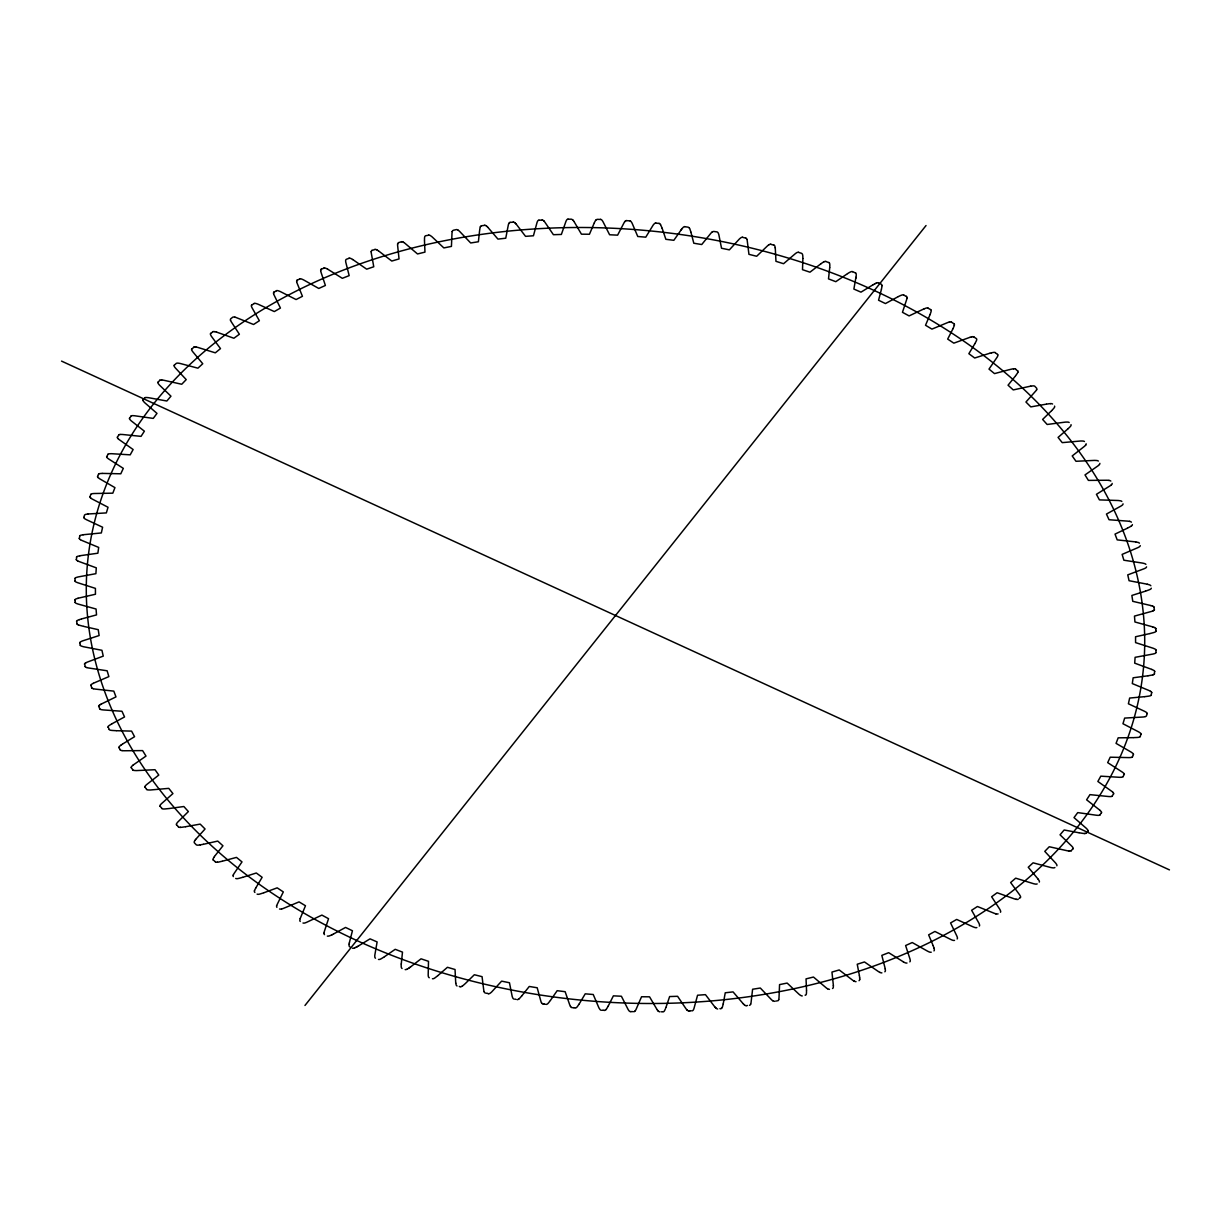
<?xml version="1.0" encoding="UTF-8"?>
<svg xmlns="http://www.w3.org/2000/svg" width="1231" height="1231" viewBox="0 0 1231 1231"><rect width="100%" height="100%" fill="white"/><g stroke="black" fill="none" stroke-linecap="round" stroke-linejoin="round"><path stroke-width="1.5" d="M424.495 240.06L424.51 238.491A19.742 14.372 6 0 1 424.649 237.091L424.664 237.06A2.708 1.97 6 0 1 425.572 235.767L428.742 235.198M424.48 240.368L424.957 252.124L417.524 253.955L404.953 243.292A19.742 14.372 6 0 0 403.445 242.307L403.522 242.276M806.52 990.155L806.043 978.876L813.476 977.045L826.047 987.708A19.742 14.372 6 0 0 827.478 988.724L827.509 988.739M806.52 990.309L806.49 992.509A19.742 14.372 6 0 1 806.351 993.909A2.708 1.97 6 0 1 805.428 995.233L805.105 995.171M74.999 580.847L75.076 578.493M1156.001 650.153L1155.94 652.368M323.968 933.144L323.968 933.113A19.742 14.372 6 0 1 324.245 931.744L328.539 918.695L321.891 915.095L306.734 922.265A19.742 14.372 6 0 1 305.073 922.896A2.708 1.97 6 0 1 302.995 923.004M907.032 297.887L907.032 297.856A19.742 14.372 6 0 1 906.755 299.256L902.461 312.305L909.109 315.905L924.266 308.735M401.26 963.919L402.491 952.117L395.213 949.316L384.518 956.687M829.709 267.712L828.509 278.883L835.787 281.684L847.267 273.821M829.725 267.558L829.832 265.357A19.742 14.372 6 0 0 829.709 263.926A2.708 1.97 6 0 0 828.94 262.511M401.244 964.073L401.183 965.473A19.742 14.372 6 0 0 401.291 967.074A2.708 1.97 6 0 0 402.06 968.489M802.243 995.941A2.708 1.97 6 0 1 800.427 995.233L800.319 995.248A19.742 14.372 6 0 1 798.965 994.186L787.148 983.077L779.562 984.6L778.992 998.187A19.742 14.372 6 0 1 778.761 999.572L778.746 999.572M76.384 559.52L76.645 557.181M1154.616 671.48L1154.355 673.819M371.239 251.724L371.239 251.693A19.742 14.372 6 0 0 371.3 253.14L373.762 266.758L366.684 269.174L352.697 259.495M859.761 979.307L859.761 979.276A19.742 14.372 6 0 0 859.623 977.891M855.899 278.16L855.991 277.39M479.705 229.812L479.967 228.274A19.742 14.372 6 0 1 480.305 226.904L480.336 226.873M479.613 230.428L478.397 241.753L470.688 242.969L459.671 231.459A19.742 14.372 6 0 0 458.394 230.335L458.347 230.32M772.653 1000.68L772.622 1000.665A19.742 14.372 6 0 1 771.329 999.541L760.312 988.031L752.603 989.247L751.033 1002.726A19.742 14.372 6 0 1 750.695 1004.096L750.679 1004.096M79.353 538.362L79.784 536.039M349.127 944.008L349.435 942.469M1151.647 692.638L1151.216 694.961M397.628 243.861L397.628 243.83A19.742 14.372 6 0 0 397.598 245.277L399.044 258.925L391.781 261.049L378.486 250.862M276.621 905.816L276.621 905.785A19.742 14.372 6 0 1 277.16 904.493L283.315 891.921L277.19 887.843L264.003 892.706M954.379 325.215L954.379 325.184A19.742 14.372 6 0 1 953.902 326.554L953.009 328.6M349.466 942.315L352.435 930.774L345.557 927.435L333.77 933.867M881.427 289.285L878.565 300.226L885.443 303.565L898.091 296.717M881.458 289.131L881.873 286.992A19.742 14.372 6 0 0 882.042 285.592L882.027 285.592M723.228 1003.865L725.244 992.786L733.061 991.894L743.247 1003.788M723.197 1004.019L722.659 1006.142A19.742 14.372 6 0 1 722.228 1007.497L722.212 1007.497M83.908 517.42L84.508 515.127A2.708 1.97 6 0 1 86.032 514.312A19.742 14.372 6 0 1 87.909 514.05M1147.092 713.58L1146.492 715.873A2.708 1.97 6 0 1 1144.968 716.688L1144.953 716.765A19.742 14.372 6 0 1 1143.076 717.011L1124.657 718.088L1122.964 723.736L1138.613 731.876A19.742 14.372 6 0 1 1140.106 732.876A2.708 1.97 6 0 1 1141.168 734.215M254.894 892.429L254.74 892.321A2.708 1.97 6 0 1 254.478 890.89L254.402 890.829M90.017 496.77L90.786 494.523M1140.983 734.23L1140.214 736.477M452.254 231.428L452.254 231.397A19.742 14.372 6 0 0 452.008 232.813L451.438 246.4L443.852 247.923L432.035 236.814A19.742 14.372 6 0 0 430.604 235.767A2.708 1.97 6 0 0 428.757 235.059M300.195 918.541L305.473 905.739L299.071 901.892L283.361 908.416A19.742 14.372 6 0 1 281.653 908.97L281.637 908.97M233.305 876.595A2.708 1.97 6 0 1 233.321 875.118L233.244 875.056M930.067 314.551L930.805 312.459A19.742 14.372 6 0 0 931.175 311.104L931.175 311.074A2.708 1.97 6 0 0 930.774 309.566M930.005 314.705L925.527 325.261L931.929 329.108L947.639 322.584A19.742 14.372 6 0 1 949.409 322.076L949.393 322.03M665.556 1008.358L665.925 1007.466M666.094 1007.035L669.633 996.556L677.589 996.294L686.036 1008.835A19.742 14.372 6 0 0 687.144 1010.082L687.098 1010.097M665.263 1009.097L665.079 1009.528A19.742 14.372 6 0 1 664.432 1010.836A2.708 1.97 6 0 1 663.032 1011.913M97.649 476.474L98.588 474.258M1133.351 754.526L1132.412 756.742M1017.806 372.454L1017.791 372.485A19.742 14.372 6 0 1 1017.037 373.732L1015.683 375.624M952.948 328.754L947.685 339.079L953.81 343.157L970.043 337.294M594.327 222.796L594.973 221.503A19.742 14.372 6 0 1 595.712 220.241L595.742 220.211M594.188 223.088L589.449 234.244L581.447 234.182L573.923 221.365M106.82 456.578L107.928 454.408M1124.18 774.422L1123.149 776.453M508.788 223.503L508.803 223.473A19.742 14.372 6 0 0 508.341 224.858L505.756 238.214L497.94 239.106L487.753 227.212M1036.656 389.719L1036.671 389.688A19.742 14.372 6 0 1 1035.794 390.935L1025.946 402.014L1030.809 406.892L1046.35 404.153M255.802 887.936L262.141 877.303L256.31 872.994L242.738 877.318M255.725 888.074L254.971 889.505A19.742 14.372 6 0 0 254.463 890.859M974.906 343.634L968.859 353.697L974.69 358.006L989.447 353.359M974.983 343.495L976.029 341.495A19.742 14.372 6 0 0 976.598 340.171L976.614 340.141A2.708 1.97 6 0 0 976.429 338.633L973.844 336.986M608.222 1006.05L613.392 995.848L621.393 996.233L628.01 1009.282A19.742 14.372 6 0 0 628.856 1010.589L628.887 1010.62A2.708 1.97 6 0 0 630.426 1011.682M608.145 1006.189L606.914 1008.297A19.742 14.372 6 0 1 606.083 1009.528L606.067 1009.528M117.484 437.159L118.745 435.051M1113.516 793.841L1112.332 795.826M997.695 354.405A2.708 1.97 6 0 1 997.679 355.882L997.756 355.944A19.742 14.372 6 0 1 997.095 357.236L989.001 369.1L994.525 373.609L1009.451 369.623M579.309 1003.773L585.233 993.832L593.234 994.51L598.881 1007.774A19.742 14.372 6 0 0 599.728 1009.112A2.708 1.97 6 0 0 601.128 1010.266M579.124 1004.034L577.816 1005.958A19.742 14.372 6 0 1 576.893 1007.143A2.708 1.97 6 0 1 575.262 1008.035M129.594 418.263L131.025 416.201M213.963 857.268L214.933 855.914M1101.406 812.737L1099.975 814.799M215.317 855.376L222.949 845.789L217.749 841.081L203.515 844.266M1015.498 375.901L1008.051 385.211L1013.251 389.919L1030.747 386.134M681.635 229.197L673.834 240.307L665.863 239.306L662.17 228.351M681.235 229.735L682.159 228.535A19.742 14.372 6 0 1 683.174 227.396L683.205 227.366A2.708 1.97 6 0 1 684.882 226.581M550.488 1000.341L557.166 990.693L565.137 991.694L569.815 1005.112A19.742 14.372 6 0 0 570.553 1006.466L570.507 1006.496M550.288 1000.603L548.841 1002.465A19.742 14.372 6 0 1 547.826 1003.604A2.708 1.97 6 0 1 546.118 1004.419M143.135 399.937L144.719 397.952M1087.865 831.063L1086.281 833.048M195.206 840.065L196.268 838.757M635.258 1010.789L635.273 1010.759A19.742 14.372 6 0 0 636.027 1009.497L641.551 996.756L649.553 996.818L657.077 1009.635M304.965 1005.465L926.035 225.535M1085.619 445.222L1085.634 445.191A19.742 14.372 6 0 1 1084.496 446.299L1072.216 455.932L1075.986 461.286L1094.436 460.394A19.742 14.372 6 0 1 1096.406 460.502A2.708 1.97 6 0 1 1098.344 461.056M196.375 838.619L205.054 828.986L200.191 824.108L185.681 826.709M521.759 995.925L529.268 986.462L537.193 987.77L540.886 1001.295A19.742 14.372 6 0 0 541.44 1002.68L541.471 1002.711M521.636 996.048L520.067 997.833A19.742 14.372 6 0 1 518.959 998.941L518.928 998.957M158.06 382.241L159.799 380.333M1072.94 848.759L1071.201 850.667M624.933 221.472L624.948 221.442A19.742 14.372 6 0 0 624.086 222.703L617.608 235.152L609.607 234.767L603.082 221.872A19.742 14.372 6 0 0 602.144 220.411L602.113 220.38A2.708 1.97 6 0 0 600.574 219.318M1051.582 410.692L1042.626 419.432L1047.15 424.48L1065.23 422.125A19.742 14.372 6 0 1 1067.169 422.079A2.708 1.97 6 0 1 1069.17 422.479M1051.705 410.569L1053.336 408.815A19.742 14.372 6 0 0 1054.29 407.63L1054.29 407.599A2.708 1.97 6 0 0 1054.567 406.122M174.34 365.238L176.218 363.407A2.708 1.97 6 0 1 178.11 363.145A19.742 14.372 6 0 1 180.065 363.453L197.914 368.177L202.746 363.745L192.775 351.758A19.742 14.372 6 0 1 191.898 350.45A2.708 1.97 6 0 1 191.713 348.912M1111.47 484.783L1111.439 484.799A19.742 14.372 6 0 1 1110.147 485.783L1096.436 494.308L1099.421 499.894L1118.04 500.494A19.742 14.372 6 0 1 1119.979 500.74A2.708 1.97 6 0 1 1121.841 501.448M1054.905 867.486L1054.782 867.593A2.708 1.97 6 0 1 1052.89 867.855A19.742 14.372 6 0 1 1050.935 867.547L1033.086 862.823L1028.254 867.255L1038.225 879.242M1067.692 429.08L1058.075 437.42L1062.23 442.637L1080.51 441.006A19.742 14.372 6 0 1 1082.48 441.021A2.708 1.97 6 0 1 1084.449 441.514M1067.816 428.973L1069.585 427.28A19.742 14.372 6 0 0 1070.616 426.157L1070.631 426.126A2.708 1.97 6 0 0 1071.016 424.664M465.657 983.246L474.335 974.737L482.06 976.66L483.768 990.309A19.742 14.372 6 0 0 484.122 991.709L484.137 991.74M465.272 983.6L463.425 985.231A19.742 14.372 6 0 1 462.148 986.231L462.117 986.246M191.898 348.958L193.913 347.204M437.974 975.521L447.438 967.289L455.039 969.505L455.732 983.154M437.836 975.629L435.728 977.291A19.742 14.372 6 0 1 434.389 978.245A2.708 1.97 6 0 1 432.45 978.753M210.701 333.463L212.855 331.801M132.963 765.174L145.997 756.08L142.596 750.602L124.039 750.756A19.742 14.372 6 0 1 122.115 750.633L122.115 750.633M1020.022 897.738L1019.222 898.368M712.072 232.044L712.041 232.074A19.742 14.372 6 0 0 710.949 233.167L701.732 244.538L693.807 243.23L690.914 232.182M99.511 705.101L99.542 705.071A19.742 14.372 6 0 1 101.004 704.27M1127.504 528.13L1130.027 526.791A19.742 14.372 6 0 0 1131.458 525.929L1131.489 525.899M1099.852 463.348A2.708 1.97 6 0 1 1099.191 464.718L1099.237 464.795A19.742 14.372 6 0 1 1098.037 465.826L1085.003 474.92L1088.404 480.398L1106.961 480.244A19.742 14.372 6 0 1 1108.885 480.367L1108.931 480.367M409.308 967.781L410.8 966.72M409.754 967.458L408.554 968.305A19.742 14.372 6 0 1 407.138 969.182L407.138 969.182M411.092 966.52L421.033 958.811L428.496 961.319L428.188 974.921A19.742 14.372 6 0 0 428.326 976.337L428.342 976.368A2.708 1.97 6 0 0 429.265 977.753M820.8 263.849L809.967 272.189L802.504 269.681L802.889 258.587M820.954 263.757L822.446 262.695A19.742 14.372 6 0 1 823.862 261.818L823.893 261.803M120.838 745.217L122.361 744.186M122.669 743.986L134.564 736.692L131.579 731.106L116.606 730.722M847.574 273.621L849.005 272.728A19.742 14.372 6 0 1 850.559 271.943A2.708 1.97 6 0 1 852.498 271.559M384.364 956.795L381.995 958.272A19.742 14.372 6 0 1 380.517 959.087A2.708 1.97 6 0 1 378.502 959.441M251.816 305.011L254.217 303.534M768.883 244.754L768.852 244.769A19.742 14.372 6 0 0 767.59 245.769L756.665 256.263L748.94 254.34L747.232 240.691A19.742 14.372 6 0 0 746.878 239.291L746.878 239.291M84.447 664.155A2.708 1.97 6 0 1 85.601 662.986L85.585 662.909M112.098 723.72L124.546 716.934L121.961 711.256L103.358 709.933A19.742 14.372 6 0 1 101.45 709.672L101.404 709.656A2.708 1.97 6 0 1 99.619 708.825M111.775 723.905L110.174 724.874A19.742 14.372 6 0 0 108.805 725.798L108.774 725.828A2.708 1.97 6 0 0 107.974 727.167M356.959 946.777L358.606 945.854M357.452 946.501L356.128 947.224M873.056 284.776L860.977 292.147L853.883 289.07L856.207 275.682A19.742 14.372 6 0 0 856.191 274.251A2.708 1.97 6 0 0 855.53 272.79M873.225 284.684L874.872 283.776M358.76 945.762L370.023 938.853L377.117 941.93L374.793 955.318A19.742 14.372 6 0 0 374.809 956.749A2.708 1.97 6 0 0 375.47 958.21M274.005 292.132L276.529 290.762M100.973 704.209L115.976 696.884L113.806 691.13L95.264 689.083A19.742 14.372 6 0 1 93.371 688.729L93.371 688.729M1127.334 528.222L1115.024 534.116L1117.194 539.87L1135.736 541.917M327.338 936.099A2.708 1.97 6 0 0 329.308 935.852L329.4 935.899A19.742 14.372 6 0 0 331.016 935.206L332.216 934.621M331.708 934.883L333.416 934.037M898.43 296.548L899.984 295.779A19.742 14.372 6 0 1 901.661 295.132A2.708 1.97 6 0 1 903.662 294.901M297.21 280.191L299.825 278.929M93.294 683.282L108.867 676.604L107.128 670.787L88.694 668.002A19.742 14.372 6 0 1 86.816 667.587L86.816 667.587M1153.201 610.791L1153.17 610.822A19.742 14.372 6 0 1 1151.493 611.422L1134.474 616.1L1134.936 621.978L1152.708 626.887M321.322 269.235L324.045 268.096M876.426 283.022L876.472 283.007A19.742 14.372 6 0 0 874.872 283.776M354.528 947.993L354.574 947.978A19.742 14.372 6 0 0 356.128 947.224M349.127 258.264L346.311 259.31A2.708 1.97 6 0 0 345.649 260.618A19.742 14.372 6 0 0 345.742 262.065L349.173 275.621L342.326 278.314L327.692 269.189M1145.646 591.095L1148.461 590.095A19.742 14.372 6 0 0 1150.077 589.418L1150.108 589.403A2.708 1.97 6 0 0 1151.308 588.233M1145.461 591.157L1131.874 595.45L1132.766 601.328L1150.816 605.544M263.634 892.844L260.957 893.706A19.742 14.372 6 0 1 259.202 894.198L259.156 894.198A2.708 1.97 6 0 1 257.094 894.137M372.085 250.416L374.978 249.493M79.507 619.578L81.246 619.039M1153.001 674.834L1152.97 674.85A19.742 14.372 6 0 1 1151.154 675.234L1148.077 675.773M81.631 618.916L96.526 614.9L96.064 609.022L78.292 604.113A19.742 14.372 6 0 1 76.507 603.482L76.476 603.467A2.708 1.97 6 0 1 75.014 602.328M989.832 353.251L991.401 352.82M242.538 877.364L239.599 878.18A19.742 14.372 6 0 1 237.798 878.595A2.708 1.97 6 0 1 235.706 878.457M78.045 598.235L95.449 594.25L95.418 588.387L77.968 582.802A19.742 14.372 6 0 1 76.23 582.109A2.708 1.97 6 0 1 74.829 580.894M401.552 241.799L398.582 242.599A2.708 1.97 6 0 0 397.721 243.846M1149.8 633.596L1135.551 636.75L1135.582 642.613L1153.032 648.198A19.742 14.372 6 0 1 1154.77 648.952A2.708 1.97 6 0 1 1156.171 650.106M1150 633.534L1152.955 632.765A19.742 14.372 6 0 0 1154.678 632.242L1154.724 632.211A2.708 1.97 6 0 0 1156.078 631.149M1009.851 369.531L1011.651 369.115A19.742 14.372 6 0 1 1013.544 368.823M222.549 861.146L236.475 857.392L241.999 861.9L233.905 873.764A19.742 14.372 6 0 0 233.29 875.103M222.149 861.238L219.349 861.885A19.742 14.372 6 0 1 217.518 862.223L217.518 862.223M203.315 844.297L200.253 844.866M971.798 336.817L971.844 336.802A2.708 1.97 6 0 1 973.906 336.863M79.846 555.75L97.865 553.211L98.695 547.426L82.046 540.517A19.742 14.372 6 0 1 80.415 539.701L80.415 539.686M776.638 1000.926L775.869 1001.065M774.714 1001.265L774.514 1001.295A2.708 1.97 6 0 1 772.714 1000.649M1147.877 675.804L1133.136 677.789L1132.305 683.574L1148.954 690.483A19.742 14.372 6 0 1 1150.57 691.36L1150.616 691.33M1046.765 404.091L1048.627 403.814A19.742 14.372 6 0 1 1050.505 403.63M185.481 826.74L182.373 827.186A19.742 14.372 6 0 1 180.495 827.37M481.552 225.765L484.691 225.35M83.108 534.746L101.342 532.946L102.604 527.222L86.432 519.682A19.742 14.372 6 0 1 84.862 518.79A2.708 1.97 6 0 1 83.723 517.451M747.494 1005.496L746.709 1005.604M1144.784 696.654L1147.892 696.254A19.742 14.372 6 0 0 1149.739 695.93L1149.785 695.915A2.708 1.97 6 0 0 1151.37 695.038M1144.568 696.669L1129.658 698.054L1128.396 703.778L1144.568 711.318A19.742 14.372 6 0 1 1146.138 712.21L1146.169 712.226A2.708 1.97 6 0 1 1147.277 713.549M169.339 808.505L183.85 806.52L188.374 811.568L177.664 822.185A19.742 14.372 6 0 0 176.756 823.416A2.708 1.97 6 0 0 176.433 824.878M168.909 808.552L165.77 808.875A19.742 14.372 6 0 1 163.861 808.982A2.708 1.97 6 0 1 161.83 808.521M510.111 222.426L513.281 222.134M87.924 513.989L106.343 512.912L108.036 507.264L92.387 499.124A19.742 14.372 6 0 1 90.863 498.186L90.863 498.17M720.704 1008.589L719.904 1008.666M538.963 220.241L542.163 220.072M691.037 1010.805L690.237 1010.851M689.837 1010.882L689.037 1010.913M1133.52 737.631L1136.705 737.492A19.742 14.372 6 0 0 1138.598 737.323L1138.644 737.307A2.708 1.97 6 0 0 1140.368 736.569M1133.105 737.646L1118.179 737.831L1116.055 743.37L1131.135 752.095A19.742 14.372 6 0 1 1132.566 753.157A2.708 1.97 6 0 1 1133.536 754.511M568.045 219.21L571.276 219.18A2.708 1.97 6 0 1 572.861 220.087M102.188 473.396L120.792 473.797L123.315 468.365L108.851 459.086A19.742 14.372 6 0 1 107.466 458.04A2.708 1.97 6 0 1 106.635 456.578M1050.505 403.63L1050.551 403.63A2.708 1.97 6 0 1 1052.582 404.014M180.449 827.37L180.495 827.37A2.708 1.97 6 0 1 178.418 826.986M662.14 1011.79L661.339 1011.805M659.924 1011.82L659.724 1011.82A2.708 1.97 6 0 1 658.139 1010.913M632.719 1011.62L631.903 1011.605M600.513 219.441L597.281 219.349A2.708 1.97 6 0 0 595.835 220.241M1084.388 833.525L1084.434 833.525A19.742 14.372 6 0 1 1082.464 833.31L1079.295 832.818M631.503 1011.59L630.687 1011.574M116.176 730.706L112.96 730.506A19.742 14.372 6 0 1 111.052 730.322A2.708 1.97 6 0 1 109.159 729.552M626.548 220.641L629.795 220.857M604.236 1010.343L603.436 1010.282M603.036 1010.266L602.221 1010.205M161.692 379.933L161.723 379.933A19.742 14.372 6 0 1 163.631 380.225L181.742 384.257L186.22 379.61L175.402 367.992A19.742 14.372 6 0 1 174.448 366.73L174.433 366.7A2.708 1.97 6 0 1 174.156 365.192M1069.277 851.067L1069.308 851.067A19.742 14.372 6 0 1 1067.369 850.775L1049.258 846.743L1044.78 851.39L1055.598 863.008A19.742 14.372 6 0 1 1056.506 864.316A2.708 1.97 6 0 1 1056.844 865.808M655.8 223.103L659.031 223.442M574.6 1007.835L573.784 1007.743M573.384 1007.712L572.584 1007.62M684.928 226.704L688.129 227.181A2.708 1.97 6 0 1 689.437 228.304M545.071 1004.142L544.271 1004.034M193.836 347.08A2.708 1.97 6 0 1 195.837 347.034L195.914 346.973M543.871 1003.973L543.071 1003.85M1078.864 832.756L1064.153 829.986L1060.045 834.818L1071.662 846.036A19.742 14.372 6 0 1 1072.724 847.267L1072.724 847.297A2.708 1.97 6 0 1 1073.124 848.79M515.958 999.326L514.958 999.141M214.825 331.647L214.871 331.662A19.742 14.372 6 0 1 216.656 332.201M1016.129 899.338L1016.175 899.353A19.742 14.372 6 0 1 1014.298 898.83L997.11 892.752L991.632 896.753L999.834 909.37A19.742 14.372 6 0 1 1000.464 910.755A2.708 1.97 6 0 1 1000.48 912.248M742.493 237.321L745.632 238.045M1129.55 521.344L1129.596 521.344A2.708 1.97 6 0 1 1131.381 522.175M488.322 993.632L487.522 993.448M487.137 993.355L486.353 993.186M234.967 317.152L235.013 317.167A19.742 14.372 6 0 1 236.752 317.783L253.571 324.492L259.372 320.722L252.078 307.842A19.742 14.372 6 0 1 251.493 306.473L251.493 306.473A2.708 1.97 6 0 1 251.647 304.949M1147.338 584.217L1129.073 580.709L1127.75 574.877L1143.861 568.83A19.742 14.372 6 0 0 1145.43 568.091L1145.446 568.076A2.708 1.97 6 0 0 1146.553 566.845M995.987 913.833L996.033 913.848A19.742 14.372 6 0 1 994.186 913.264L977.429 906.508L971.628 910.278L978.922 923.158A19.742 14.372 6 0 1 979.445 924.573A2.708 1.97 6 0 1 979.353 926.051M83.677 626.379L98.234 629.672L99.126 635.55L82.539 640.905A19.742 14.372 6 0 0 80.938 641.643A2.708 1.97 6 0 0 79.692 642.767M83.277 626.271L80.184 625.456A19.742 14.372 6 0 1 78.369 624.902L78.384 624.902M770.744 244.307L773.853 245.154M460.055 986.631L459.286 986.431M798.565 252.386L801.596 253.34A2.708 1.97 6 0 1 802.566 254.632A19.742 14.372 6 0 1 802.812 256.079L802.874 258.279M216.718 332.155L233.89 338.248L239.368 334.247L231.166 321.63A19.742 14.372 6 0 1 230.474 320.275L230.474 320.275M825.832 261.511L828.802 262.588M852.483 271.697L855.391 272.882M1152.616 606.098L1152.662 606.114A19.742 14.372 6 0 0 1150.816 605.606M1151.785 669.418L1134.705 663.155L1135.105 657.323L1152.847 654.061A19.742 14.372 6 0 0 1154.616 653.599L1154.647 653.584A2.708 1.97 6 0 0 1156.094 652.584M878.442 282.868L881.258 284.176A2.708 1.97 6 0 1 881.935 285.546M1154.478 627.518L1154.524 627.533A2.708 1.97 6 0 1 1155.986 628.672M61.55 361.114L1169.45 869.886M879.903 972.413L879.857 972.398A19.742 14.372 6 0 1 878.303 971.49L864.47 961.95L857.238 964.242L859.392 975.506M350.081 946.993L349.742 946.824A2.708 1.97 6 0 1 349.065 945.454A19.742 14.372 6 0 1 349.204 944.039M903.631 295.04L906.37 296.44M376.948 249.893L376.978 249.908A19.742 14.372 6 0 1 378.409 250.893M854.022 981.092L854.052 981.107A19.742 14.372 6 0 1 852.529 980.138L839.219 969.951L831.956 972.075L833.402 985.723M927.974 308.135L930.605 309.627M903.308 961.811L888.674 952.686L881.827 955.379L885.274 968.935M77.507 560.797L77.538 560.813A19.742 14.372 6 0 0 79.215 561.582L96.295 567.845L95.895 573.677L78.153 576.939A19.742 14.372 6 0 0 76.384 577.462A2.708 1.97 6 0 0 74.906 578.416M951.394 322.137L953.933 323.738M995.233 352.666L997.525 354.451M484.722 225.211A2.708 1.97 6 0 1 486.445 226.073L486.553 226.058M744.447 1004.942L744.478 1004.973A2.708 1.97 6 0 0 746.278 1005.789M1015.498 369.115L1017.668 370.977M215.502 861.885L213.332 860.023M515.066 222.888L515.097 222.919A19.742 14.372 6 0 1 516.128 224.119M1099.745 810.106L1086.619 799.811L1089.958 794.641L1108.531 796.519A19.742 14.372 6 0 0 1110.454 796.58L1110.5 796.58A2.708 1.97 6 0 0 1112.378 796.057M715.903 1008.081L715.934 1008.112A19.742 14.372 6 0 1 714.872 1006.881M543.902 220.903L543.933 220.918A19.742 14.372 6 0 1 544.871 222.165L553.411 234.706L561.367 234.444L565.921 221.472A19.742 14.372 6 0 1 566.568 220.164L566.583 220.149A2.708 1.97 6 0 1 567.968 219.087M178.526 826.863L176.618 824.862M1123.211 776.684A2.708 1.97 6 0 1 1121.364 777.207L1121.333 777.284A19.742 14.372 6 0 1 1119.41 777.3L1100.806 776.161L1097.867 781.47L1111.67 791.271A19.742 14.372 6 0 1 1112.978 792.364L1112.993 792.395M118.007 438.605L118.022 438.621A19.742 14.372 6 0 0 119.33 439.729L133.133 449.53L130.194 454.839L111.59 453.7A19.742 14.372 6 0 0 109.636 453.777A2.708 1.97 6 0 0 107.789 454.316M572.954 220.057L572.969 220.087A19.742 14.372 6 0 1 573.831 221.365M658.031 1010.913L658.046 1010.943A19.742 14.372 6 0 1 657.169 1009.635M161.923 808.398L160.168 806.336M516.204 224.119L525.545 236.352L533.438 235.767L537.008 222.58A19.742 14.372 6 0 1 537.562 221.257L537.578 221.226A2.708 1.97 6 0 1 538.87 220.118M714.796 1006.881L705.455 994.648L697.562 995.233L693.992 1008.42A19.742 14.372 6 0 1 693.438 1009.743A2.708 1.97 6 0 1 692.13 1010.882M146.674 789.379L145.058 787.24M132.779 769.837L131.332 767.652M660.493 224.504L660.524 224.534A19.742 14.372 6 0 1 661.093 225.889L662.109 228.197M120.315 749.848L119.022 747.617M689.529 228.289L689.545 228.32A19.742 14.372 6 0 1 690.114 229.705L690.822 231.859M109.22 729.321L108.174 727.182M99.757 708.733L98.803 706.44M933.098 945.531L928.636 934.852L934.914 931.452L950.701 939.438A19.742 14.372 6 0 0 952.425 940.161L952.471 940.161A2.708 1.97 6 0 0 954.517 940.376M933.206 945.839L933.96 947.993M91.74 687.744L90.956 685.405M85.262 666.54L84.631 664.186M80.323 645.182L79.877 642.813M273.574 293.532L273.574 293.563A19.742 14.372 6 0 0 274.051 294.948L280.422 308.058L274.328 311.566L258.033 304.195A19.742 14.372 6 0 0 256.202 303.58A2.708 1.97 6 0 0 254.155 303.411M859.407 975.66L859.7 977.86M1154.032 607.252L1154.309 609.622M76.968 623.748L76.707 621.517M775.268 247.846L775.961 261.326L783.562 263.711L795.272 253.709A19.742 14.372 6 0 1 796.611 252.755L796.657 252.74A2.708 1.97 6 0 1 798.55 252.247M296.656 281.576L296.656 281.607A19.742 14.372 6 0 0 297.04 283.007L302.441 296.302L296.086 299.548L280.299 291.562A19.742 14.372 6 0 0 278.514 290.885A2.708 1.97 6 0 0 276.483 290.624M1155.801 628.718L1155.909 631.088M75.199 602.282L75.091 599.912M320.675 270.589L320.675 270.62A19.742 14.372 6 0 0 320.952 272.036L325.384 285.469L318.767 288.454L303.534 279.883A19.742 14.372 6 0 0 301.795 279.129A2.708 1.97 6 0 0 299.779 278.791M823.954 261.849A2.708 1.97 6 0 1 825.832 261.372M775.176 247.831A19.742 14.372 6 0 0 774.93 246.415A2.708 1.97 6 0 0 773.976 245.046M768.96 244.8A2.708 1.97 6 0 1 770.729 244.169M745.74 237.937A2.708 1.97 6 0 1 746.771 239.26M742.462 237.198A2.708 1.97 6 0 0 740.739 237.891A19.742 14.372 6 0 0 739.446 238.922L729.368 249.862L721.535 248.247L718.827 234.644A19.742 14.372 6 0 0 718.288 233.228A2.708 1.97 6 0 0 717.134 231.936L713.857 231.459A2.708 1.97 6 0 0 712.149 232.09M659.108 223.334A2.708 1.97 6 0 1 660.416 224.519M655.738 222.965A2.708 1.97 6 0 0 654.215 223.873A19.742 14.372 6 0 0 653.184 225.042L645.767 237.168L637.766 236.49L632.119 223.226A19.742 14.372 6 0 0 631.272 221.888A2.708 1.97 6 0 0 629.872 220.734M625.04 221.472A2.708 1.97 6 0 1 626.487 220.518M542.225 219.949A2.708 1.97 6 0 1 543.825 220.918M513.327 221.995A2.708 1.97 6 0 1 514.989 222.919M508.88 223.488A2.708 1.97 6 0 1 510.003 222.319M486.476 226.058A19.742 14.372 6 0 1 487.676 227.227M480.413 226.889A2.708 1.97 6 0 1 481.444 225.658M458.286 230.351A2.708 1.97 6 0 0 456.501 229.566L453.393 230.259A2.708 1.97 6 0 0 452.346 231.413M401.552 241.661A2.708 1.97 6 0 1 403.414 242.307M374.978 249.354A2.708 1.97 6 0 1 376.886 249.939M371.331 251.693A2.708 1.97 6 0 1 371.947 250.324M352.635 259.526A19.742 14.372 6 0 0 351.081 258.618A2.708 1.97 6 0 0 349.112 258.125M327.631 269.22A19.742 14.372 6 0 0 326.015 268.373A2.708 1.97 6 0 0 324.015 267.958M320.768 270.589A2.708 1.97 6 0 1 321.168 269.158M296.748 281.56A2.708 1.97 6 0 1 297.04 280.114M273.651 293.517A2.708 1.97 6 0 1 273.851 292.055M234.936 317.213A2.708 1.97 6 0 0 232.905 317.106L230.705 318.798A2.708 1.97 6 0 0 230.551 320.229M212.778 331.678A2.708 1.97 6 0 1 214.794 331.708M210.532 333.416A2.708 1.97 6 0 0 210.67 334.894A19.742 14.372 6 0 0 211.378 336.278L220.487 348.604L215.317 352.835L197.776 347.404A19.742 14.372 6 0 0 195.867 347.019M159.691 380.21A2.708 1.97 6 0 1 161.676 379.994M157.876 382.21A2.708 1.97 6 0 0 158.337 383.672A19.742 14.372 6 0 0 159.338 384.964L170.955 396.182L166.847 401.014L148.536 397.69A19.742 14.372 6 0 0 146.581 397.521A2.708 1.97 6 0 0 144.612 397.828M142.95 399.906A2.708 1.97 6 0 0 143.519 401.352A19.742 14.372 6 0 0 144.612 402.614L156.983 413.385L153.26 418.402L134.794 415.786A19.742 14.372 6 0 0 132.871 415.647A2.708 1.97 6 0 0 130.901 416.093M129.409 418.248A2.708 1.97 6 0 0 130.086 419.663A19.742 14.372 6 0 0 131.255 420.879L144.381 431.189L141.042 436.359L122.469 434.481A19.742 14.372 6 0 0 120.515 434.466L120.5 434.42A2.708 1.97 6 0 0 118.622 434.943M118.068 438.559A2.708 1.97 6 0 1 117.284 437.159M102.158 473.458A19.742 14.372 6 0 0 100.25 473.55A2.708 1.97 6 0 0 98.449 474.166M97.464 476.489A2.708 1.97 6 0 0 98.449 477.828L98.418 477.905A19.742 14.372 6 0 0 99.865 478.905L114.945 487.63L112.821 493.169L94.295 493.508A19.742 14.372 6 0 0 92.402 493.677A2.708 1.97 6 0 0 90.632 494.431M90.894 498.093A2.708 1.97 6 0 1 89.832 496.785M83.093 534.808A19.742 14.372 6 0 0 81.246 535.131A2.708 1.97 6 0 0 79.63 535.962M80.43 539.609A2.708 1.97 6 0 1 79.184 538.393M79.846 555.827A19.742 14.372 6 0 0 78.03 556.212A2.708 1.97 6 0 0 76.476 557.104M77.538 560.736A2.708 1.97 6 0 1 76.214 559.566M78.045 598.297A19.742 14.372 6 0 0 76.322 598.82A2.708 1.97 6 0 0 74.922 599.851M79.523 619.639A19.742 14.372 6 0 0 77.83 620.239A2.708 1.97 6 0 0 76.522 621.316M78.369 624.825A2.708 1.97 6 0 1 76.799 623.794M80.169 645.244A2.708 1.97 6 0 0 81.8 646.213A19.742 14.372 6 0 0 83.662 646.767L101.927 650.291L103.25 656.123L87.139 662.17A19.742 14.372 6 0 0 85.601 662.97M86.785 667.51A2.708 1.97 6 0 1 85.108 666.617M93.325 683.343A19.742 14.372 6 0 0 91.817 684.144A2.708 1.97 6 0 0 90.755 685.375M93.341 688.652A2.708 1.97 6 0 1 91.586 687.821M98.618 706.409A2.708 1.97 6 0 1 99.573 705.148M120.884 745.263A19.742 14.372 6 0 0 119.592 746.248A2.708 1.97 6 0 0 118.838 747.602M122.069 750.556A2.708 1.97 6 0 1 120.176 749.941M133.01 765.236A19.742 14.372 6 0 0 131.794 766.267A2.708 1.97 6 0 0 131.148 767.652M132.656 769.944A2.708 1.97 6 0 0 134.579 770.483A19.742 14.372 6 0 0 136.564 770.591L155.014 769.714L158.784 775.068L146.504 784.701A19.742 14.372 6 0 0 145.412 785.824A2.708 1.97 6 0 0 144.873 787.24M146.551 789.486A2.708 1.97 6 0 0 148.505 789.948A19.742 14.372 6 0 0 150.474 789.979L168.77 788.363L172.925 793.58L161.415 803.72A19.742 14.372 6 0 0 160.384 804.843L160.369 804.874A2.708 1.97 6 0 0 159.984 806.336M200.253 844.866A19.742 14.372 6 0 1 198.391 845.128A2.708 1.97 6 0 1 196.298 844.835L194.36 842.773A2.708 1.97 6 0 1 194.406 841.342A19.742 14.372 6 0 1 195.252 840.111M214.025 857.315A19.742 14.372 6 0 0 213.255 858.561A2.708 1.97 6 0 0 213.148 860.054M217.441 862.162A2.708 1.97 6 0 1 215.425 862.008M276.898 907.324A2.708 1.97 6 0 1 276.698 905.847M281.56 908.909A2.708 1.97 6 0 1 279.545 909.001M300.272 918.572A19.742 14.372 6 0 0 299.887 919.942A2.708 1.97 6 0 0 300.226 921.434M324.476 934.637A2.708 1.97 6 0 1 324.061 933.175M354.482 947.947A2.708 1.97 6 0 1 352.543 948.255M407.046 969.151A2.708 1.97 6 0 1 405.168 969.628M455.824 983.169A19.742 14.372 6 0 0 456.07 984.585A2.708 1.97 6 0 0 457.024 985.954M462.04 986.2A2.708 1.97 6 0 1 460.271 986.831M485.26 993.063A2.708 1.97 6 0 1 484.229 991.74M488.538 993.802A2.708 1.97 6 0 0 490.261 993.109A19.742 14.372 6 0 0 491.554 992.078L501.632 981.138L509.465 982.753L512.173 996.356A19.742 14.372 6 0 0 512.712 997.772A2.708 1.97 6 0 0 513.866 999.064M518.851 998.91A2.708 1.97 6 0 1 517.189 999.68M542.763 1003.942A2.708 1.97 6 0 1 541.563 1002.696M571.892 1007.666A2.708 1.97 6 0 1 570.584 1006.481M605.96 1009.528A2.708 1.97 6 0 1 604.513 1010.482M635.165 1010.759A2.708 1.97 6 0 1 633.811 1011.774M688.775 1011.051A2.708 1.97 6 0 1 687.175 1010.082M717.673 1009.005A2.708 1.97 6 0 1 716.011 1008.081M722.12 1007.512A2.708 1.97 6 0 1 720.997 1008.681M744.524 1004.942A19.742 14.372 6 0 1 743.324 1003.773M750.587 1004.111A2.708 1.97 6 0 1 749.556 1005.342M778.654 999.587A2.708 1.97 6 0 1 777.73 1000.865M833.325 985.739A19.742 14.372 6 0 1 833.31 987.154A2.708 1.97 6 0 1 832.556 988.508M829.448 989.339A2.708 1.97 6 0 1 827.586 988.693M885.197 968.966A19.742 14.372 6 0 1 885.381 970.367A2.708 1.97 6 0 1 884.843 971.782M856.022 981.646A2.708 1.97 6 0 1 854.114 981.061M859.669 979.307A2.708 1.97 6 0 1 859.053 980.676M881.888 972.875A2.708 1.97 6 0 1 879.95 972.367M903.308 961.811A19.742 14.372 6 0 0 904.923 962.657L904.954 962.673A2.708 1.97 6 0 0 906.985 963.042M933.898 948.024A19.742 14.372 6 0 1 934.283 949.424A2.708 1.97 6 0 1 933.96 950.886M909.832 961.842A2.708 1.97 6 0 0 910.232 960.411A19.742 14.372 6 0 0 909.971 958.995L905.616 945.531L912.233 942.546L927.466 951.117A19.742 14.372 6 0 0 929.128 951.902L929.174 951.917A2.708 1.97 6 0 0 931.221 952.209M957.149 938.945A2.708 1.97 6 0 0 957.349 937.483A19.742 14.372 6 0 0 956.872 936.083L950.578 922.942L956.672 919.434L972.967 926.805A19.742 14.372 6 0 0 974.737 927.451L974.783 927.466A2.708 1.97 6 0 0 976.845 927.589M998.095 913.894A2.708 1.97 6 0 1 996.064 913.787M1038.179 879.288A19.742 14.372 6 0 1 1039.056 880.58A2.708 1.97 6 0 1 1039.287 882.088M1018.222 899.322A2.708 1.97 6 0 1 1016.206 899.292M1020.468 897.584A2.708 1.97 6 0 0 1020.33 896.106A19.742 14.372 6 0 0 1019.56 894.768L1010.636 882.535L1015.683 878.165L1033.224 883.596A19.742 14.372 6 0 0 1035.086 884.027L1035.133 884.027A2.708 1.97 6 0 0 1037.164 883.92M1071.309 850.79A2.708 1.97 6 0 1 1069.324 851.006M1099.698 810.167A19.742 14.372 6 0 1 1100.929 811.306A2.708 1.97 6 0 1 1101.591 812.752M1086.388 833.172A2.708 1.97 6 0 1 1084.449 833.464M1088.05 831.094A2.708 1.97 6 0 0 1087.481 829.648A19.742 14.372 6 0 0 1086.388 828.386L1074.017 817.615L1077.741 812.598L1096.206 815.214A19.742 14.372 6 0 0 1098.129 815.353L1098.175 815.337A2.708 1.97 6 0 0 1100.099 814.907M1112.932 792.441A2.708 1.97 6 0 1 1113.716 793.841M1124.365 774.422A2.708 1.97 6 0 0 1123.488 773.037A19.742 14.372 6 0 0 1122.118 771.975L1107.685 762.635L1110.208 757.203L1128.812 757.604A19.742 14.372 6 0 0 1130.72 757.511L1130.766 757.496A2.708 1.97 6 0 0 1132.551 756.834M1151.77 669.479A19.742 14.372 6 0 1 1153.462 670.233A2.708 1.97 6 0 1 1154.786 671.434M1150.57 691.391A2.708 1.97 6 0 1 1151.816 692.607M1154.524 673.896A2.708 1.97 6 0 1 1152.97 674.773M1152.708 626.948A19.742 14.372 6 0 1 1154.493 627.579M1147.354 584.279A19.742 14.372 6 0 1 1149.2 584.771A2.708 1.97 6 0 1 1150.831 585.756M1154.478 609.684A2.708 1.97 6 0 1 1153.155 610.73M1152.631 606.175A2.708 1.97 6 0 1 1154.201 607.206M1135.751 541.994A19.742 14.372 6 0 1 1137.644 542.332A2.708 1.97 6 0 1 1139.414 543.179M1145.892 564.383A2.708 1.97 6 0 0 1144.215 563.49A19.742 14.372 6 0 0 1142.322 563.059L1123.872 560.213L1122.133 554.396L1137.706 547.718A19.742 14.372 6 0 0 1139.214 546.918L1139.229 546.887A2.708 1.97 6 0 0 1140.245 545.625M1129.566 521.39A19.742 14.372 6 0 0 1127.658 521.128L1109.039 519.744L1106.454 514.066L1120.825 506.126A19.742 14.372 6 0 0 1122.195 505.202L1122.226 505.172A2.708 1.97 6 0 0 1123.026 503.833M1132.382 524.591A2.708 1.97 6 0 1 1131.427 525.852M1112.162 483.398A2.708 1.97 6 0 1 1111.408 484.737M1108.931 480.444A2.708 1.97 6 0 1 1110.824 481.059M1086.127 443.76A2.708 1.97 6 0 1 1085.573 445.145M1030.793 386.18A19.742 14.372 6 0 1 1032.655 385.919A2.708 1.97 6 0 1 1034.702 386.165L1036.64 388.227A2.708 1.97 6 0 1 1036.594 389.658M991.463 352.866A19.742 14.372 6 0 1 993.248 352.451A2.708 1.97 6 0 1 995.294 352.543M1017.852 370.946A2.708 1.97 6 0 1 1017.729 372.408M1013.559 368.838A2.708 1.97 6 0 1 1015.575 368.992M970.105 337.34A19.742 14.372 6 0 1 971.859 336.848M924.327 308.781A19.742 14.372 6 0 1 925.989 308.15A2.708 1.97 6 0 1 928.005 307.996M954.102 323.676A2.708 1.97 6 0 1 954.302 325.153M949.44 322.091A2.708 1.97 6 0 1 951.455 321.999M906.524 296.363A2.708 1.97 6 0 1 906.939 297.825M876.518 283.053A2.708 1.97 6 0 1 878.457 282.745M314.013 918.849A530.576 386.134 6 0 0 1142.907 673.342A530.576 386.134 6 0 0 389.581 254.309A530.576 386.134 6 0 0 314.013 918.849"/></g></svg>
